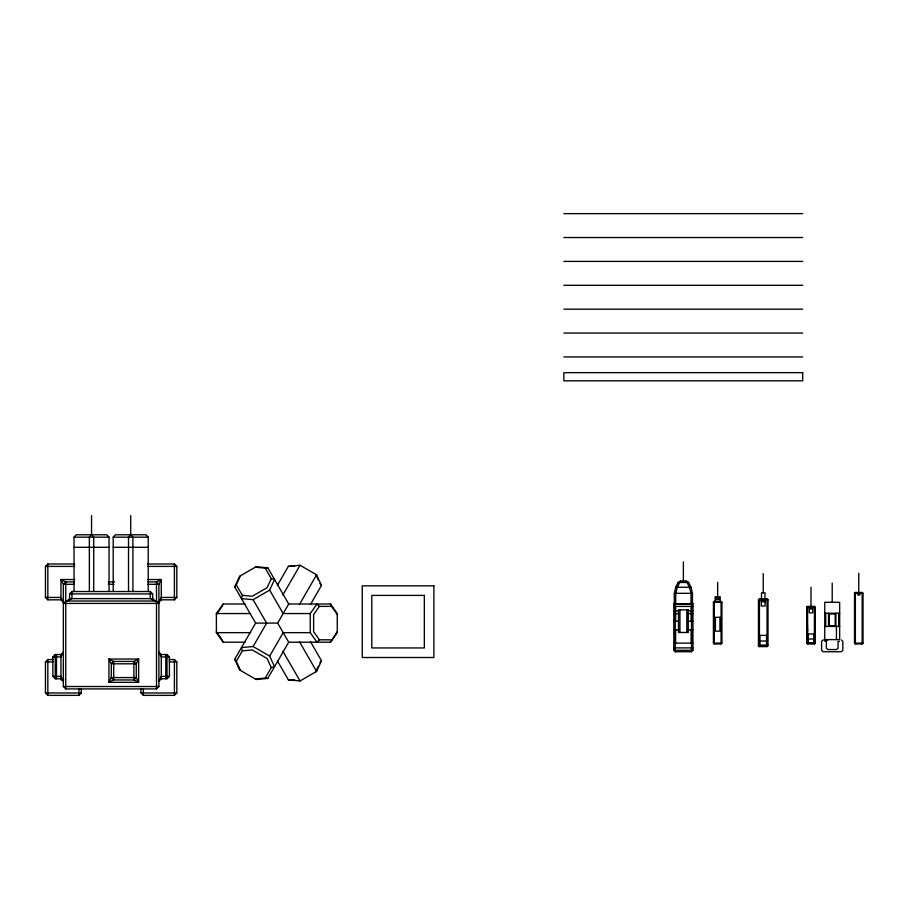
<?xml version="1.0" encoding="UTF-8"?>
<svg xmlns="http://www.w3.org/2000/svg" width="909" height="909" viewBox="0 0 909 909"><rect width="100%" height="100%" fill="white"/><g stroke="black" fill="none" stroke-linecap="round" stroke-linejoin="round"><path stroke-width="1.36" d="M836.439 639.606L836.439 626.426M838.712 626.426L838.712 613.245M839.666 626.426L839.666 602.303L824.758 602.303L824.758 639.606L839.666 639.606L839.666 626.426L824.758 626.426M674.296 604.269L674.296 593.316L675.728 587.248L678.125 582.476L680.443 581.044L686.306 581.044L688.624 582.476L691.022 587.248L692.453 593.316L692.453 604.269M240.453 575.783L236.283 584.851L242.339 595.338L241.464 598.599L253.111 599.679L269.655 590.123L274.552 579.499L271.291 578.624L265.235 568.136L255.293 567.216M222.16 606.383L223.148 603.996L245.169 603.996M330.501 642.209L337.262 632.653L337.262 613.552L330.501 603.996L288.698 603.996L267.803 567.795L256.145 566.716L239.601 576.272L234.704 586.896L255.611 623.097L234.704 659.309L239.601 669.933L256.145 679.489L267.803 678.409L288.698 642.209L330.501 642.209L337.262 631.664M271.291 578.624L267.11 587.691L252.282 596.259L242.339 595.338M315.718 671.887L318.332 666.217M277.37 660.809L288.38 679.875L300.038 680.943L316.582 671.399L321.479 660.763L310.469 641.697M680.443 581.044L677.33 587.248L675.728 593.316L675.728 604.269L691.022 604.269L691.022 593.316L689.42 587.248L686.306 581.044M277.37 585.396L288.38 566.33L300.038 565.262L316.582 574.806L321.479 585.441L310.469 604.508M240.453 670.422L236.283 661.354L242.339 650.867L241.464 647.606L253.111 646.526L269.655 656.082L274.552 666.706L271.291 667.581L265.235 678.069L255.293 678.989M253.111 646.526L266.632 623.097L253.111 599.679M282.881 594.963L300.038 565.262M288.698 642.209L277.665 623.097L288.698 603.996M269.655 656.082L283.188 632.653L310.23 632.653L316.991 642.209L319.377 639.822L331.49 639.822M299.436 604.519L316.582 574.806M245.169 642.209L223.148 642.209L216.387 632.653L216.387 613.552L223.148 603.996M216.387 614.541L221.432 607.405M310.23 632.653L310.23 613.552L316.991 603.996L319.377 606.383L331.49 606.383L337.262 614.541M319.377 606.383L313.616 614.541L313.616 631.664L319.377 639.822M234.704 586.896L236.283 584.851M319.9 662.82L321.479 660.763M74.038 591.532L74.038 537.174L76.22 534.787L106.864 534.787L109.057 537.174L109.057 591.532M91.548 515.585L91.548 534.787L89.355 537.174L89.355 591.532M113.205 591.532L113.205 537.174L115.398 534.787L146.031 534.787L148.224 537.174L148.224 591.532M130.714 515.585L130.714 534.787L128.521 537.174L128.521 591.532M45.45 597.44L60.971 597.44L63.357 602.224L60.971 599.826L47.836 599.826L45.45 597.44L45.45 566.398L47.836 564L74.652 564M71.959 591.532L71.959 598.633L67.186 601.019L69.573 598.633L69.573 593.918L71.959 591.532L150.303 591.532L152.689 593.918L152.689 598.633L155.075 601.019L150.303 598.633L150.303 591.532M81.276 689.033L81.276 692.976L78.89 695.362L47.836 695.362L45.45 692.976L45.45 661.922L47.836 659.536L53.097 659.536M52.858 656.934L55.244 654.537L60.971 654.537L63.357 652.151L60.971 656.934L52.858 656.934L52.858 676.376L55.244 678.762L60.971 678.762L63.357 681.148L60.971 676.376L52.858 676.376M147.508 579.533L161.279 579.533L161.279 599.826L158.893 602.224L161.279 597.44L176.812 597.44L176.812 566.398L174.414 564L147.61 564M161.279 599.826L174.414 599.826L176.812 597.44M161.279 654.537L161.279 678.762L158.893 681.148L161.279 676.376L169.404 676.376L169.404 656.934L167.017 654.537L161.279 654.537L158.893 652.151L161.279 656.934L169.404 656.934M74.754 579.533L60.971 579.533L63.357 584.305L63.357 686.522L65.755 688.92L156.507 688.92L158.893 686.522L158.893 584.305L161.279 579.533L156.507 581.919L147.997 581.919M161.279 678.762L167.017 678.762L169.404 676.376M140.986 689.033L140.986 692.976L143.372 695.362L174.414 695.362L176.812 692.976L176.812 661.922L174.414 659.536L169.165 659.536M691.499 606.417L691.499 602.303L692.931 603.735L692.931 650.31L691.499 651.742L675.251 651.742L673.819 650.31L673.819 603.735L675.251 602.303L675.251 606.417M713.417 602.303L714.269 601.451L721.076 601.451L721.916 602.303L721.916 643.117L721.076 643.97L714.269 643.97L713.417 643.117L713.417 602.303L721.916 602.303M758.458 599.781L759.424 598.826L767.06 598.826L768.014 599.781L768.014 645.64L767.06 646.594L759.424 646.594L758.458 645.64L758.458 599.781L768.014 599.781M815.259 643.117L806.76 643.117L807.601 639.447L806.76 607.269L807.601 606.417L814.407 606.417L815.259 607.269L815.259 643.117L814.407 643.97L807.601 643.97L806.76 643.117L806.76 607.269L815.259 607.269M854.517 593.327L855.369 592.475L862.175 592.475L863.027 593.327L863.027 643.117L862.175 643.97L855.369 643.97L854.517 643.117L854.517 593.327L863.027 593.327M265.235 568.136L267.803 567.795M288.38 679.875L294.675 679.875M294.675 566.33L288.38 566.33M242.339 650.867L252.282 649.946L267.11 658.514L271.291 667.581M563.864 213.638L802.692 213.638M563.864 237.522L802.692 237.522M563.864 261.406L802.692 261.406M563.864 285.29L802.692 285.29M563.864 309.174L802.692 309.174M563.864 333.058L802.692 333.058M563.864 356.942L802.692 356.942M74.038 537.174L109.057 537.174M113.205 537.174L148.224 537.174M74.038 547.298L109.057 547.298M113.205 547.298L148.224 547.298M45.45 566.398L74.652 566.398M147.61 566.398L176.812 566.398M74.254 581.919L65.755 581.919L60.971 579.533L60.971 599.826M108.296 581.919L114.648 581.919M678.125 582.476L688.624 582.476M74.254 584.305L63.357 584.305L65.755 581.919L65.755 688.92M108.296 584.305L113.966 584.305M147.997 584.305L158.893 584.305L156.507 581.919L156.507 688.92M675.728 587.248L691.022 587.248M674.296 593.316L692.453 593.316M69.573 593.918L152.689 593.918M69.573 598.633L152.689 598.633M761.333 601.69L765.151 601.69M673.819 603.735L692.931 603.735M673.819 606.417L692.931 606.417M809.305 608.973L812.703 608.973M673.819 610.814L678.489 610.814M688.249 610.814L692.931 610.814M824.758 613.245L839.666 613.245M216.387 613.552L250.691 613.552M310.23 613.552L283.188 613.552L269.655 590.123M673.819 613.677L678.489 613.677M688.249 613.677L692.931 613.677M673.819 621.267L678.489 621.267M688.249 621.267L692.931 621.267M255.611 623.097L277.665 623.097M673.819 629.857L678.489 629.857M688.249 629.857L692.931 629.857M216.387 632.653L250.691 632.653M808.033 639.016L813.987 639.016M827.815 639.993L823.031 639.993L821.6 641.424L821.6 650.31L823.031 651.742L841.393 651.742L842.825 650.31L842.825 641.424L841.393 639.993M759.901 641.027L766.582 641.027M824.94 641.424L826.372 641.424L826.372 648.117L827.815 649.549L836.621 649.549L838.053 648.117L838.053 641.424L839.484 641.424M673.819 643.117L692.931 643.117M713.417 643.117L721.916 643.117M854.517 643.117L863.027 643.117M758.458 645.64L768.014 645.64M673.819 647.89L692.931 647.89M673.819 650.31L692.931 650.31M45.45 661.922L53.097 661.922M169.165 661.922L176.812 661.922M60.971 679.841L63.732 679.841M63.357 686.522L158.893 686.522M45.45 692.976L81.276 692.976M140.986 692.976L176.812 692.976M265.235 678.069L267.803 678.409M130.714 534.787L132.907 537.174L132.907 591.532M91.548 534.787L93.729 537.174L93.729 591.532M319.9 583.385L321.479 585.441M234.704 659.309L236.283 661.354M216.387 631.664L221.432 638.8M299.436 641.686L316.582 671.399M282.881 651.242L300.038 680.943M315.718 574.318L318.332 579.987M330.501 603.996L331.49 606.383M222.16 639.822L223.148 642.209M806.76 607.269L807.601 630.903M862.175 592.475L862.175 643.97M858.778 573.272L858.778 592.475M855.369 592.475L855.369 643.97M835.894 613.245L835.894 626.426M832.212 583.101L832.212 602.303M828.531 613.245L828.531 626.426M825.713 613.245L825.713 626.426M814.407 606.417L814.407 643.97M811.01 587.225L811.01 606.417M807.601 606.417L807.601 643.97M767.06 598.826L767.06 646.594M764.98 598.826L764.98 592.804L761.503 592.804L761.503 598.826M763.242 573.602L763.242 592.804M759.424 598.826L759.424 646.594M721.076 601.451L721.076 643.97M720.223 601.451L720.223 596.77L715.122 596.77L715.122 601.451M717.667 582.249L717.667 597.338M714.269 601.451L714.269 643.97M692.022 606.417L692.022 621.267M692.022 629.857L692.022 643.117M691.499 610.814L691.499 613.677M691.499 621.267L691.499 629.857M691.499 643.117L691.499 651.742M691.124 606.417L691.124 621.267M691.124 629.857L691.124 643.117M686.818 609.859L686.818 632.494M683.375 561.842L683.375 581.044M679.932 609.859L679.932 632.494M675.626 606.417L675.626 621.267M675.626 629.857L675.626 643.117M675.251 610.814L675.251 613.677M675.251 621.267L675.251 629.857M675.251 643.117L675.251 651.742M674.728 606.417L674.728 621.267M674.728 629.857L674.728 643.117M174.414 564L174.414 599.826M174.414 659.536L174.414 695.362M167.017 654.537L167.017 678.762M165.779 654.537L165.779 678.762M143.372 689.033L143.372 695.362M78.89 689.033L78.89 695.362M60.971 654.537L60.971 678.762M56.483 654.537L56.483 678.762M55.244 654.537L55.244 678.762M47.836 564L47.836 599.826M47.836 659.536L47.836 695.362M111.318 677.569L108.932 682.341L138.645 682.341L138.645 659.036L108.932 659.036L108.932 682.341L113.705 679.955L133.862 679.955L138.645 682.341L136.259 677.569L136.259 663.809L138.645 659.036L133.862 661.422L113.705 661.422L108.932 659.036L111.318 663.809L111.318 677.569L113.705 679.955L113.705 661.422L111.318 663.809L136.259 663.809L133.862 661.422L133.862 679.955L136.259 677.569L111.318 677.569M65.755 601.019L63.357 603.417L158.893 603.417L156.507 601.019L65.755 601.019M802.692 372.656L563.864 372.656L563.864 380.826L802.692 380.826L802.692 372.656M433.888 585.851L362.237 585.851L362.237 657.502L433.888 657.502L433.888 585.851M859.8 593.747L857.744 593.747L857.744 595.02L859.8 595.02L859.8 593.747M424.333 595.406L371.792 595.406L371.792 647.947L424.333 647.947L424.333 595.406M719.008 597.997L716.337 597.997L716.337 599.565L719.008 599.565L719.008 597.997M765.151 600.258L761.333 600.258L761.333 606.042L765.151 606.042L765.151 600.258M812.703 607.701L809.305 607.701L809.305 612.836L812.703 612.836L812.703 607.701M688.249 609.859L678.489 609.859L678.489 632.494L688.249 632.494L688.249 609.859M835.201 613.95L829.235 613.95L829.235 625.733L835.201 625.733L835.201 613.95M719.939 617.302L715.406 617.302L715.406 631.153L719.939 631.153L719.939 617.302M813.987 633.993L808.033 633.993L808.033 642.686L813.987 642.686L813.987 633.993M766.582 635.391L759.901 635.391L759.901 645.163L766.582 645.163L766.582 635.391"/></g></svg>
